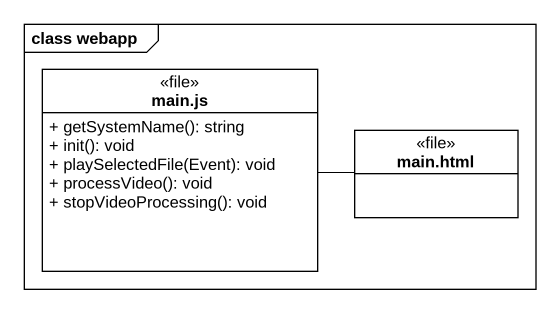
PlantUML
@startuml
mainframe class webapp
hide circle
hide empty members
skinparam classAttributeIconSize 0
class "main.js" as main_js <<file>> #FFFFFF {
  + getSystemName(): string
  + init(): void
  + playSelectedFile(Event): void
  + processVideo(): void
  + stopVideoProcessing(): void
}
class "main.html" as main_html <<file>> #FFFFFF
main_html -left- main_js
@enduml
